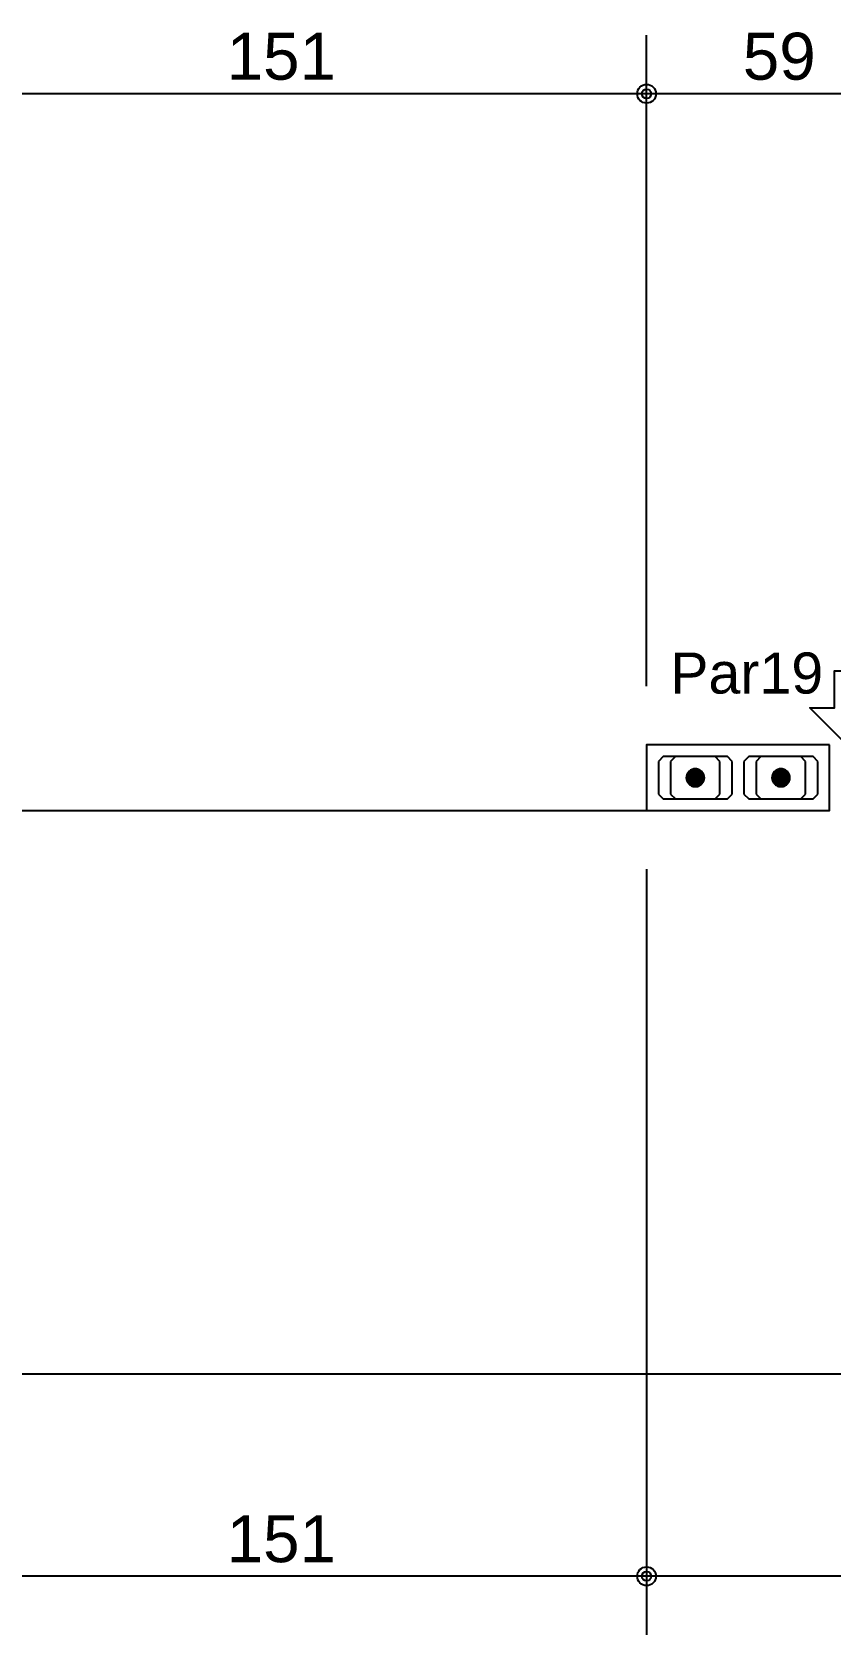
# Model space of a CAD drawing. Extents: x 0 to 119, y 0 to 84.
# Drawn here: x 31.71 to 35.12, y 38.91 to 45.74 of the extents above; entities that cross this region are included whole.
import ezdxf

# ---------------------------------------------------------------- set-up
doc = ezdxf.new("R2010")
doc.units = 0
doc.header["$MEASUREMENT"] = 0
doc.linetypes.add('ESTILO_TQS_0005', pattern=[0.4, 0.3, -0.1])
for name, color, linetype in [('27', 250, 'CONTINUOUS'), ('3', 7, 'CONTINUOUS'), ('35', 255, 'CONTINUOUS')]:
    doc.layers.add(name, color=color, linetype=linetype)
doc.styles.add('TQS_ARIAL', font='arial.ttf')

msp = doc.modelspace()

# ---------------------------------------------------------------- linework, layer by layer
at = {"layer": '27', "color": 250, "linetype": 'ESTILO_TQS_0005'}
for points in [[(34.69866, 42.63668), (34.67866, 42.65668), (34.40366, 42.65668), (34.38366, 42.63668), (34.38366, 42.49668), (34.40366, 42.47668), (34.67866, 42.47668), (34.69866, 42.49668), (34.69866, 42.63668)], [(35.06366, 42.63668), (35.04366, 42.65668), (34.76866, 42.65668), (34.74866, 42.63668), (34.74866, 42.49668), (34.76866, 42.47668), (35.04366, 42.47668), (35.06366, 42.49668), (35.06366, 42.63668)]]:
    msp.add_lwpolyline(points, dxfattribs=at)
at = {"layer": '3', "color": 7, "linetype": 'Continuous'}
for p, q in [((34.45616, 42.65668), (34.43616, 42.63668)), ((34.43616, 42.63668), (34.43616, 42.49668)), ((34.62616, 42.65668), (34.45616, 42.65668)), ((34.64616, 42.63668), (34.62616, 42.65668)), ((34.64616, 42.49668), (34.64616, 42.63668)), ((34.82116, 42.65668), (34.80116, 42.63668)), ((34.80116, 42.63668), (34.80116, 42.49668)), ((34.99116, 42.65668), (34.82116, 42.65668)), ((35.01116, 42.63668), (34.99116, 42.65668)), ((35.01116, 42.49668), (35.01116, 42.63668)), ((34.43616, 42.49668), (34.45616, 42.47668)), ((34.62616, 42.47668), (34.64616, 42.49668)), ((34.80116, 42.49668), (34.82116, 42.47668)), ((34.99116, 42.47668), (35.01116, 42.49668)), ((34.45616, 42.47668), (34.62616, 42.47668)), ((34.82116, 42.47668), (34.99116, 42.47668))]:
    msp.add_line(p, q, dxfattribs=at)
for points in [[(35.239561, 43.022627), (35.239561, 42.864654), (35.344877, 42.864654), (35.186904, 42.70668), (35.02893, 42.864654), (35.134246, 42.864654), (35.134246, 43.022627), (35.239561, 43.022627)], [(35.11366, 42.70668), (34.33366, 42.70668), (34.33366, 42.42668), (35.11366, 42.42668), (35.11366, 42.70668)], [(34.54176, 42.56668), (34.541757, 42.566619), (34.541748, 42.566559), (34.541732, 42.5665), (34.541711, 42.566443), (34.541685, 42.566389), (34.541652, 42.566337), (34.541615, 42.566289), (34.541573, 42.566245), (34.541527, 42.566206), (34.541477, 42.566171), (34.541424, 42.566141), (34.541368, 42.566117), (34.54131, 42.566099), (34.541251, 42.566087), (34.54119, 42.566081), (34.54113, 42.566081), (34.541069, 42.566087), (34.54101, 42.566099), (34.540952, 42.566117), (34.540896, 42.566141), (34.540843, 42.566171), (34.540793, 42.566206), (34.540747, 42.566245), (34.540705, 42.566289), (34.540668, 42.566337), (34.540635, 42.566389), (34.540609, 42.566443), (34.540588, 42.5665), (34.540572, 42.566559), (34.540563, 42.566619), (34.54056, 42.56668), (34.57896, 42.56668), (34.578766, 42.570504), (34.578186, 42.574289), (34.577226, 42.577996), (34.575897, 42.581587), (34.57421, 42.585024), (34.572185, 42.588274), (34.569841, 42.591302), (34.567203, 42.594077), (34.564298, 42.596571), (34.561155, 42.598759), (34.557807, 42.600617), (34.554288, 42.602127), (34.550635, 42.603273), (34.546884, 42.604044), (34.543075, 42.604431), (34.539245, 42.604431), (34.535436, 42.604044), (34.531685, 42.603273), (34.528032, 42.602127), (34.524513, 42.600617), (34.521165, 42.598759), (34.518022, 42.596571), (34.515117, 42.594077), (34.512479, 42.591302), (34.510135, 42.588274), (34.50811, 42.585024), (34.506423, 42.581587), (34.505094, 42.577996), (34.504134, 42.574289), (34.503554, 42.570504), (34.50336, 42.56668), (34.54176, 42.56668)], [(34.54056, 42.56668), (34.540563, 42.566741), (34.540572, 42.566801), (34.540588, 42.56686), (34.540609, 42.566917), (34.540635, 42.566971), (34.540668, 42.567023), (34.540705, 42.567071), (34.540747, 42.567115), (34.540793, 42.567154), (34.540843, 42.567189), (34.540896, 42.567219), (34.540952, 42.567243), (34.54101, 42.567261), (34.541069, 42.567273), (34.54113, 42.567279), (34.54119, 42.567279), (34.541251, 42.567273), (34.54131, 42.567261), (34.541368, 42.567243), (34.541424, 42.567219), (34.541477, 42.567189), (34.541527, 42.567154), (34.541573, 42.567115), (34.541615, 42.567071), (34.541652, 42.567023), (34.541685, 42.566971), (34.541711, 42.566917), (34.541732, 42.56686), (34.541748, 42.566801), (34.541757, 42.566741), (34.54176, 42.56668), (34.50336, 42.56668), (34.503554, 42.562856), (34.504134, 42.559071), (34.505094, 42.555364), (34.506423, 42.551773), (34.50811, 42.548336), (34.510135, 42.545086), (34.512479, 42.542058), (34.515117, 42.539283), (34.518022, 42.536789), (34.521165, 42.534601), (34.524513, 42.532743), (34.528032, 42.531233), (34.531685, 42.530087), (34.535436, 42.529316), (34.539245, 42.528929), (34.543075, 42.528929), (34.546884, 42.529316), (34.550635, 42.530087), (34.554288, 42.531233), (34.557807, 42.532743), (34.561155, 42.534601), (34.564298, 42.536789), (34.567203, 42.539283), (34.569841, 42.542058), (34.572185, 42.545086), (34.57421, 42.548336), (34.575897, 42.551773), (34.577226, 42.555364), (34.578186, 42.559071), (34.578766, 42.562856), (34.57896, 42.56668), (34.54056, 42.56668)], [(34.90676, 42.56668), (34.906757, 42.566619), (34.906748, 42.566559), (34.906732, 42.5665), (34.906711, 42.566443), (34.906685, 42.566389), (34.906652, 42.566337), (34.906615, 42.566289), (34.906573, 42.566245), (34.906527, 42.566206), (34.906477, 42.566171), (34.906424, 42.566141), (34.906368, 42.566117), (34.90631, 42.566099), (34.906251, 42.566087), (34.90619, 42.566081), (34.90613, 42.566081), (34.906069, 42.566087), (34.90601, 42.566099), (34.905952, 42.566117), (34.905896, 42.566141), (34.905843, 42.566171), (34.905793, 42.566206), (34.905747, 42.566245), (34.905705, 42.566289), (34.905668, 42.566337), (34.905635, 42.566389), (34.905609, 42.566443), (34.905588, 42.5665), (34.905572, 42.566559), (34.905563, 42.566619), (34.90556, 42.56668), (34.94396, 42.56668), (34.943766, 42.570504), (34.943186, 42.574289), (34.942226, 42.577996), (34.940897, 42.581587), (34.93921, 42.585024), (34.937185, 42.588274), (34.934841, 42.591302), (34.932203, 42.594077), (34.929298, 42.596571), (34.926155, 42.598759), (34.922807, 42.600617), (34.919288, 42.602127), (34.915635, 42.603273), (34.911884, 42.604044), (34.908075, 42.604431), (34.904245, 42.604431), (34.900436, 42.604044), (34.896685, 42.603273), (34.893032, 42.602127), (34.889513, 42.600617), (34.886165, 42.598759), (34.883022, 42.596571), (34.880117, 42.594077), (34.877479, 42.591302), (34.875135, 42.588274), (34.87311, 42.585024), (34.871423, 42.581587), (34.870094, 42.577996), (34.869134, 42.574289), (34.868554, 42.570504), (34.86836, 42.56668), (34.90676, 42.56668)], [(34.90556, 42.56668), (34.905563, 42.566741), (34.905572, 42.566801), (34.905588, 42.56686), (34.905609, 42.566917), (34.905635, 42.566971), (34.905668, 42.567023), (34.905705, 42.567071), (34.905747, 42.567115), (34.905793, 42.567154), (34.905843, 42.567189), (34.905896, 42.567219), (34.905952, 42.567243), (34.90601, 42.567261), (34.906069, 42.567273), (34.90613, 42.567279), (34.90619, 42.567279), (34.906251, 42.567273), (34.90631, 42.567261), (34.906368, 42.567243), (34.906424, 42.567219), (34.906477, 42.567189), (34.906527, 42.567154), (34.906573, 42.567115), (34.906615, 42.567071), (34.906652, 42.567023), (34.906685, 42.566971), (34.906711, 42.566917), (34.906732, 42.56686), (34.906748, 42.566801), (34.906757, 42.566741), (34.90676, 42.56668), (34.86836, 42.56668), (34.868554, 42.562856), (34.869134, 42.559071), (34.870094, 42.555364), (34.871423, 42.551773), (34.87311, 42.548336), (34.875135, 42.545086), (34.877479, 42.542058), (34.880117, 42.539283), (34.883022, 42.536789), (34.886165, 42.534601), (34.889513, 42.532743), (34.893032, 42.531233), (34.896685, 42.530087), (34.900436, 42.529316), (34.904245, 42.528929), (34.908075, 42.528929), (34.911884, 42.529316), (34.915635, 42.530087), (34.919288, 42.531233), (34.922807, 42.532743), (34.926155, 42.534601), (34.929298, 42.536789), (34.932203, 42.539283), (34.934841, 42.542058), (34.937185, 42.545086), (34.93921, 42.548336), (34.940897, 42.551773), (34.942226, 42.555364), (34.943186, 42.559071), (34.943766, 42.562856), (34.94396, 42.56668), (34.90556, 42.56668)], [(29.93366, 42.42668), (29.93366, 40.02668), (36.71366, 40.02668), (36.71366, 41.02668)], [(31.31366, 42.42668), (34.33366, 42.42668)]]:
    msp.add_lwpolyline(points, dxfattribs=at)
for centre in [(34.54116, 42.56668), (34.90616, 42.56668)]:
    msp.add_circle(centre, 0.0372, dxfattribs=at)
for points in [[(34.54176, 42.56668), (34.503554, 42.570504), (34.50336, 42.56668)], [(34.54056, 42.56668), (34.50336, 42.56668), (34.503554, 42.562856)], [(34.54176, 42.56668), (34.504134, 42.574289), (34.503554, 42.570504)], [(34.54056, 42.56668), (34.503554, 42.562856), (34.504134, 42.559071)], [(34.54176, 42.56668), (34.505094, 42.577996), (34.504134, 42.574289)], [(34.54056, 42.56668), (34.504134, 42.559071), (34.505094, 42.555364)], [(34.54176, 42.56668), (34.506423, 42.581587), (34.505094, 42.577996)], [(34.54056, 42.56668), (34.505094, 42.555364), (34.506423, 42.551773)], [(34.54176, 42.56668), (34.50811, 42.585024), (34.506423, 42.581587)], [(34.54056, 42.56668), (34.506423, 42.551773), (34.50811, 42.548336)], [(34.54176, 42.56668), (34.510135, 42.588274), (34.50811, 42.585024)], [(34.54056, 42.56668), (34.50811, 42.548336), (34.510135, 42.545086)], [(34.54176, 42.56668), (34.512479, 42.591302), (34.510135, 42.588274)], [(34.54056, 42.56668), (34.510135, 42.545086), (34.512479, 42.542058)], [(34.54176, 42.56668), (34.515117, 42.594077), (34.512479, 42.591302)], [(34.54056, 42.56668), (34.512479, 42.542058), (34.515117, 42.539283)], [(34.54176, 42.56668), (34.518022, 42.596571), (34.515117, 42.594077)], [(34.54056, 42.56668), (34.515117, 42.539283), (34.518022, 42.536789)], [(34.54176, 42.56668), (34.521165, 42.598759), (34.518022, 42.596571)], [(34.54056, 42.56668), (34.518022, 42.536789), (34.521165, 42.534601)], [(34.54176, 42.56668), (34.524513, 42.600617), (34.521165, 42.598759)], [(34.54056, 42.56668), (34.521165, 42.534601), (34.524513, 42.532743)], [(34.54176, 42.56668), (34.528032, 42.602127), (34.524513, 42.600617)], [(34.54056, 42.56668), (34.524513, 42.532743), (34.528032, 42.531233)], [(34.54176, 42.56668), (34.531685, 42.603273), (34.528032, 42.602127)], [(34.54056, 42.56668), (34.528032, 42.531233), (34.531685, 42.530087)], [(34.54176, 42.56668), (34.535436, 42.604044), (34.531685, 42.603273)], [(34.54056, 42.56668), (34.531685, 42.530087), (34.535436, 42.529316)], [(34.54176, 42.56668), (34.539245, 42.604431), (34.535436, 42.604044)], [(34.54056, 42.56668), (34.535436, 42.529316), (34.539245, 42.528929)], [(34.54176, 42.56668), (34.543075, 42.604431), (34.539245, 42.604431)], [(34.54056, 42.56668), (34.539245, 42.528929), (34.543075, 42.528929)], [(34.540793, 42.567154), (34.540588, 42.56686), (34.54056, 42.56668)], [(34.540793, 42.567154), (34.54056, 42.56668), (34.54056, 42.56668)], [(34.540793, 42.567154), (34.54056, 42.56668), (34.54056, 42.56668)], [(34.540793, 42.567154), (34.54056, 42.56668), (34.54056, 42.56668)], [(34.540793, 42.567154), (34.54056, 42.56668), (34.54056, 42.56668)], [(34.540793, 42.567154), (34.54056, 42.56668), (34.54056, 42.56668)], [(34.540793, 42.567154), (34.54056, 42.56668), (34.54056, 42.56668)], [(34.540793, 42.567154), (34.54056, 42.56668), (34.54056, 42.56668)], [(34.540793, 42.567154), (34.54056, 42.56668), (34.54056, 42.56668)], [(34.540793, 42.567154), (34.54056, 42.56668), (34.54056, 42.56668)], [(34.540793, 42.567154), (34.54056, 42.56668), (34.54056, 42.56668)], [(34.540793, 42.567154), (34.54056, 42.56668), (34.54056, 42.56668)], [(34.540793, 42.567154), (34.54056, 42.56668), (34.54056, 42.56668)], [(34.540793, 42.567154), (34.54056, 42.56668), (34.54056, 42.56668)], [(34.540793, 42.567154), (34.54056, 42.56668), (34.54056, 42.56668)], [(34.540793, 42.567154), (34.54056, 42.56668), (34.54056, 42.56668)], [(34.540793, 42.567154), (34.54056, 42.56668), (34.54056, 42.56668)], [(34.540793, 42.567154), (34.54056, 42.56668), (34.54056, 42.56668)], [(34.540793, 42.567154), (34.54056, 42.56668), (34.54056, 42.56668)], [(34.540793, 42.567154), (34.54056, 42.56668), (34.54056, 42.56668)], [(34.540793, 42.567154), (34.54056, 42.56668), (34.54056, 42.56668)], [(34.540793, 42.567154), (34.54056, 42.56668), (34.54056, 42.56668)], [(34.540793, 42.567154), (34.54056, 42.56668), (34.54056, 42.56668)], [(34.54056, 42.56668), (34.543075, 42.528929), (34.57896, 42.56668)], [(34.540793, 42.567154), (34.540635, 42.566971), (34.540588, 42.56686)], [(34.540793, 42.567154), (34.540668, 42.567023), (34.540635, 42.566971)], [(34.540793, 42.567154), (34.540705, 42.567071), (34.540668, 42.567023)], [(34.540793, 42.567154), (34.540747, 42.567115), (34.540705, 42.567071)], [(34.540793, 42.567154), (34.540793, 42.567154), (34.540747, 42.567115)], [(34.540793, 42.567154), (34.540747, 42.567115), (34.540747, 42.567115)], [(34.540793, 42.567154), (34.540793, 42.567154), (34.540793, 42.567154)], [(34.54176, 42.56668), (34.541527, 42.566206), (34.541527, 42.566206)], [(34.54176, 42.56668), (34.541527, 42.566206), (34.541527, 42.566206)], [(34.54176, 42.56668), (34.541527, 42.566206), (34.541573, 42.566245)], [(34.54176, 42.56668), (34.541573, 42.566245), (34.541573, 42.566245)], [(34.54176, 42.56668), (34.541573, 42.566245), (34.541615, 42.566289)], [(34.54176, 42.56668), (34.541615, 42.566289), (34.541652, 42.566337)], [(34.54176, 42.56668), (34.541652, 42.566337), (34.541685, 42.566389)], [(34.54176, 42.56668), (34.541685, 42.566389), (34.541732, 42.5665)], [(34.54176, 42.56668), (34.541732, 42.5665), (34.54176, 42.56668)], [(34.57896, 42.56668), (34.543075, 42.604431), (34.54176, 42.56668)], [(34.54176, 42.56668), (34.54176, 42.56668), (34.54176, 42.56668)], [(34.54176, 42.56668), (34.54176, 42.56668), (34.54176, 42.56668)], [(34.54176, 42.56668), (34.54176, 42.56668), (34.54176, 42.56668)], [(34.54176, 42.56668), (34.54176, 42.56668), (34.54176, 42.56668)], [(34.54176, 42.56668), (34.54176, 42.56668), (34.54176, 42.56668)], [(34.54176, 42.56668), (34.54176, 42.56668), (34.54176, 42.56668)], [(34.54176, 42.56668), (34.54176, 42.56668), (34.54176, 42.56668)], [(34.54176, 42.56668), (34.54176, 42.56668), (34.54176, 42.56668)], [(34.54176, 42.56668), (34.54176, 42.56668), (34.54176, 42.56668)], [(34.54176, 42.56668), (34.54176, 42.56668), (34.54176, 42.56668)], [(34.54176, 42.56668), (34.54176, 42.56668), (34.54176, 42.56668)], [(34.54176, 42.56668), (34.54176, 42.56668), (34.54176, 42.56668)], [(34.54176, 42.56668), (34.54176, 42.56668), (34.54176, 42.56668)], [(34.54176, 42.56668), (34.54176, 42.56668), (34.54176, 42.56668)], [(34.54176, 42.56668), (34.54176, 42.56668), (34.54176, 42.56668)], [(34.54176, 42.56668), (34.54176, 42.56668), (34.54176, 42.56668)], [(34.54176, 42.56668), (34.54176, 42.56668), (34.54176, 42.56668)], [(34.54176, 42.56668), (34.54176, 42.56668), (34.54176, 42.56668)], [(34.54176, 42.56668), (34.54176, 42.56668), (34.54176, 42.56668)], [(34.54176, 42.56668), (34.54176, 42.56668), (34.54176, 42.56668)], [(34.54176, 42.56668), (34.54176, 42.56668), (34.54176, 42.56668)], [(34.57896, 42.56668), (34.546884, 42.604044), (34.543075, 42.604431)], [(34.57896, 42.56668), (34.543075, 42.528929), (34.546884, 42.529316)], [(34.57896, 42.56668), (34.550635, 42.603273), (34.546884, 42.604044)], [(34.57896, 42.56668), (34.546884, 42.529316), (34.550635, 42.530087)], [(34.57896, 42.56668), (34.554288, 42.602127), (34.550635, 42.603273)], [(34.57896, 42.56668), (34.550635, 42.530087), (34.554288, 42.531233)], [(34.57896, 42.56668), (34.557807, 42.600617), (34.554288, 42.602127)], [(34.57896, 42.56668), (34.554288, 42.531233), (34.557807, 42.532743)], [(34.57896, 42.56668), (34.561155, 42.598759), (34.557807, 42.600617)], [(34.57896, 42.56668), (34.557807, 42.532743), (34.561155, 42.534601)], [(34.57896, 42.56668), (34.564298, 42.596571), (34.561155, 42.598759)], [(34.57896, 42.56668), (34.561155, 42.534601), (34.564298, 42.536789)], [(34.57896, 42.56668), (34.567203, 42.594077), (34.564298, 42.596571)], [(34.57896, 42.56668), (34.564298, 42.536789), (34.567203, 42.539283)], [(34.57896, 42.56668), (34.569841, 42.591302), (34.567203, 42.594077)], [(34.57896, 42.56668), (34.567203, 42.539283), (34.569841, 42.542058)], [(34.57896, 42.56668), (34.572185, 42.588274), (34.569841, 42.591302)], [(34.57896, 42.56668), (34.569841, 42.542058), (34.572185, 42.545086)], [(34.57896, 42.56668), (34.57421, 42.585024), (34.572185, 42.588274)], [(34.57896, 42.56668), (34.572185, 42.545086), (34.57421, 42.548336)], [(34.57896, 42.56668), (34.575897, 42.581587), (34.57421, 42.585024)], [(34.57896, 42.56668), (34.57421, 42.548336), (34.575897, 42.551773)], [(34.57896, 42.56668), (34.577226, 42.577996), (34.575897, 42.581587)], [(34.57896, 42.56668), (34.575897, 42.551773), (34.577226, 42.555364)], [(34.57896, 42.56668), (34.578186, 42.574289), (34.577226, 42.577996)], [(34.57896, 42.56668), (34.577226, 42.555364), (34.578186, 42.559071)], [(34.57896, 42.56668), (34.578766, 42.570504), (34.578186, 42.574289)], [(34.57896, 42.56668), (34.578186, 42.559071), (34.578766, 42.562856)], [(34.90676, 42.56668), (34.868554, 42.570504), (34.86836, 42.56668)], [(34.90556, 42.56668), (34.86836, 42.56668), (34.868554, 42.562856)], [(34.90676, 42.56668), (34.869134, 42.574289), (34.868554, 42.570504)], [(34.90556, 42.56668), (34.868554, 42.562856), (34.869134, 42.559071)], [(34.90676, 42.56668), (34.870094, 42.577996), (34.869134, 42.574289)], [(34.90556, 42.56668), (34.869134, 42.559071), (34.870094, 42.555364)], [(34.90676, 42.56668), (34.871423, 42.581587), (34.870094, 42.577996)], [(34.90556, 42.56668), (34.870094, 42.555364), (34.871423, 42.551773)], [(34.90676, 42.56668), (34.87311, 42.585024), (34.871423, 42.581587)], [(34.90556, 42.56668), (34.871423, 42.551773), (34.87311, 42.548336)], [(34.90676, 42.56668), (34.875135, 42.588274), (34.87311, 42.585024)], [(34.90556, 42.56668), (34.87311, 42.548336), (34.875135, 42.545086)], [(34.90676, 42.56668), (34.877479, 42.591302), (34.875135, 42.588274)], [(34.90556, 42.56668), (34.875135, 42.545086), (34.877479, 42.542058)], [(34.90676, 42.56668), (34.880117, 42.594077), (34.877479, 42.591302)], [(34.90556, 42.56668), (34.877479, 42.542058), (34.880117, 42.539283)], [(34.90676, 42.56668), (34.883022, 42.596571), (34.880117, 42.594077)], [(34.90556, 42.56668), (34.880117, 42.539283), (34.883022, 42.536789)], [(34.90676, 42.56668), (34.886165, 42.598759), (34.883022, 42.596571)], [(34.90556, 42.56668), (34.883022, 42.536789), (34.886165, 42.534601)], [(34.90676, 42.56668), (34.889513, 42.600617), (34.886165, 42.598759)], [(34.90556, 42.56668), (34.886165, 42.534601), (34.889513, 42.532743)], [(34.90676, 42.56668), (34.893032, 42.602127), (34.889513, 42.600617)], [(34.90556, 42.56668), (34.889513, 42.532743), (34.893032, 42.531233)], [(34.90676, 42.56668), (34.896685, 42.603273), (34.893032, 42.602127)], [(34.90556, 42.56668), (34.893032, 42.531233), (34.896685, 42.530087)], [(34.90676, 42.56668), (34.900436, 42.604044), (34.896685, 42.603273)], [(34.90556, 42.56668), (34.896685, 42.530087), (34.900436, 42.529316)], [(34.90676, 42.56668), (34.904245, 42.604431), (34.900436, 42.604044)], [(34.90556, 42.56668), (34.900436, 42.529316), (34.904245, 42.528929)], [(34.90676, 42.56668), (34.908075, 42.604431), (34.904245, 42.604431)], [(34.90556, 42.56668), (34.904245, 42.528929), (34.908075, 42.528929)], [(34.905793, 42.567154), (34.905588, 42.56686), (34.90556, 42.56668)], [(34.905793, 42.567154), (34.90556, 42.56668), (34.90556, 42.56668)], [(34.905793, 42.567154), (34.90556, 42.56668), (34.90556, 42.56668)], [(34.905793, 42.567154), (34.90556, 42.56668), (34.90556, 42.56668)], [(34.905793, 42.567154), (34.90556, 42.56668), (34.90556, 42.56668)], [(34.905793, 42.567154), (34.90556, 42.56668), (34.90556, 42.56668)], [(34.905793, 42.567154), (34.90556, 42.56668), (34.90556, 42.56668)], [(34.905793, 42.567154), (34.90556, 42.56668), (34.90556, 42.56668)], [(34.905793, 42.567154), (34.90556, 42.56668), (34.90556, 42.56668)], [(34.905793, 42.567154), (34.90556, 42.56668), (34.90556, 42.56668)], [(34.905793, 42.567154), (34.90556, 42.56668), (34.90556, 42.56668)], [(34.905793, 42.567154), (34.90556, 42.56668), (34.90556, 42.56668)], [(34.905793, 42.567154), (34.90556, 42.56668), (34.90556, 42.56668)], [(34.905793, 42.567154), (34.90556, 42.56668), (34.90556, 42.56668)], [(34.905793, 42.567154), (34.90556, 42.56668), (34.90556, 42.56668)], [(34.905793, 42.567154), (34.90556, 42.56668), (34.90556, 42.56668)], [(34.905793, 42.567154), (34.90556, 42.56668), (34.90556, 42.56668)], [(34.905793, 42.567154), (34.90556, 42.56668), (34.90556, 42.56668)], [(34.905793, 42.567154), (34.90556, 42.56668), (34.90556, 42.56668)], [(34.905793, 42.567154), (34.90556, 42.56668), (34.90556, 42.56668)], [(34.905793, 42.567154), (34.90556, 42.56668), (34.90556, 42.56668)], [(34.905793, 42.567154), (34.90556, 42.56668), (34.90556, 42.56668)], [(34.905793, 42.567154), (34.90556, 42.56668), (34.90556, 42.56668)], [(34.90556, 42.56668), (34.908075, 42.528929), (34.94396, 42.56668)], [(34.905793, 42.567154), (34.905635, 42.566971), (34.905588, 42.56686)], [(34.905793, 42.567154), (34.905668, 42.567023), (34.905635, 42.566971)], [(34.905793, 42.567154), (34.905705, 42.567071), (34.905668, 42.567023)], [(34.905793, 42.567154), (34.905747, 42.567115), (34.905705, 42.567071)], [(34.905793, 42.567154), (34.905793, 42.567154), (34.905747, 42.567115)], [(34.905793, 42.567154), (34.905747, 42.567115), (34.905747, 42.567115)], [(34.905793, 42.567154), (34.905793, 42.567154), (34.905793, 42.567154)], [(34.90676, 42.56668), (34.906527, 42.566206), (34.906527, 42.566206)], [(34.90676, 42.56668), (34.906527, 42.566206), (34.906527, 42.566206)], [(34.90676, 42.56668), (34.906527, 42.566206), (34.906573, 42.566245)], [(34.90676, 42.56668), (34.906573, 42.566245), (34.906573, 42.566245)], [(34.90676, 42.56668), (34.906573, 42.566245), (34.906615, 42.566289)], [(34.90676, 42.56668), (34.906615, 42.566289), (34.906652, 42.566337)], [(34.90676, 42.56668), (34.906652, 42.566337), (34.906685, 42.566389)], [(34.90676, 42.56668), (34.906685, 42.566389), (34.906732, 42.5665)], [(34.90676, 42.56668), (34.906732, 42.5665), (34.90676, 42.56668)], [(34.94396, 42.56668), (34.908075, 42.604431), (34.90676, 42.56668)], [(34.90676, 42.56668), (34.90676, 42.56668), (34.90676, 42.56668)], [(34.90676, 42.56668), (34.90676, 42.56668), (34.90676, 42.56668)], [(34.90676, 42.56668), (34.90676, 42.56668), (34.90676, 42.56668)], [(34.90676, 42.56668), (34.90676, 42.56668), (34.90676, 42.56668)], [(34.90676, 42.56668), (34.90676, 42.56668), (34.90676, 42.56668)], [(34.90676, 42.56668), (34.90676, 42.56668), (34.90676, 42.56668)], [(34.90676, 42.56668), (34.90676, 42.56668), (34.90676, 42.56668)], [(34.90676, 42.56668), (34.90676, 42.56668), (34.90676, 42.56668)], [(34.90676, 42.56668), (34.90676, 42.56668), (34.90676, 42.56668)], [(34.90676, 42.56668), (34.90676, 42.56668), (34.90676, 42.56668)], [(34.90676, 42.56668), (34.90676, 42.56668), (34.90676, 42.56668)], [(34.90676, 42.56668), (34.90676, 42.56668), (34.90676, 42.56668)], [(34.90676, 42.56668), (34.90676, 42.56668), (34.90676, 42.56668)], [(34.90676, 42.56668), (34.90676, 42.56668), (34.90676, 42.56668)], [(34.90676, 42.56668), (34.90676, 42.56668), (34.90676, 42.56668)], [(34.90676, 42.56668), (34.90676, 42.56668), (34.90676, 42.56668)], [(34.90676, 42.56668), (34.90676, 42.56668), (34.90676, 42.56668)], [(34.90676, 42.56668), (34.90676, 42.56668), (34.90676, 42.56668)], [(34.90676, 42.56668), (34.90676, 42.56668), (34.90676, 42.56668)], [(34.90676, 42.56668), (34.90676, 42.56668), (34.90676, 42.56668)], [(34.90676, 42.56668), (34.90676, 42.56668), (34.90676, 42.56668)], [(34.94396, 42.56668), (34.911884, 42.604044), (34.908075, 42.604431)], [(34.94396, 42.56668), (34.908075, 42.528929), (34.911884, 42.529316)], [(34.94396, 42.56668), (34.915635, 42.603273), (34.911884, 42.604044)], [(34.94396, 42.56668), (34.911884, 42.529316), (34.915635, 42.530087)], [(34.94396, 42.56668), (34.919288, 42.602127), (34.915635, 42.603273)], [(34.94396, 42.56668), (34.915635, 42.530087), (34.919288, 42.531233)], [(34.94396, 42.56668), (34.922807, 42.600617), (34.919288, 42.602127)], [(34.94396, 42.56668), (34.919288, 42.531233), (34.922807, 42.532743)], [(34.94396, 42.56668), (34.926155, 42.598759), (34.922807, 42.600617)], [(34.94396, 42.56668), (34.922807, 42.532743), (34.926155, 42.534601)], [(34.94396, 42.56668), (34.929298, 42.596571), (34.926155, 42.598759)], [(34.94396, 42.56668), (34.926155, 42.534601), (34.929298, 42.536789)], [(34.94396, 42.56668), (34.932203, 42.594077), (34.929298, 42.596571)], [(34.94396, 42.56668), (34.929298, 42.536789), (34.932203, 42.539283)], [(34.94396, 42.56668), (34.934841, 42.591302), (34.932203, 42.594077)], [(34.94396, 42.56668), (34.932203, 42.539283), (34.934841, 42.542058)], [(34.94396, 42.56668), (34.937185, 42.588274), (34.934841, 42.591302)], [(34.94396, 42.56668), (34.934841, 42.542058), (34.937185, 42.545086)], [(34.94396, 42.56668), (34.93921, 42.585024), (34.937185, 42.588274)], [(34.94396, 42.56668), (34.937185, 42.545086), (34.93921, 42.548336)], [(34.94396, 42.56668), (34.940897, 42.581587), (34.93921, 42.585024)], [(34.94396, 42.56668), (34.93921, 42.548336), (34.940897, 42.551773)], [(34.94396, 42.56668), (34.942226, 42.577996), (34.940897, 42.581587)], [(34.94396, 42.56668), (34.940897, 42.551773), (34.942226, 42.555364)], [(34.94396, 42.56668), (34.943186, 42.574289), (34.942226, 42.577996)], [(34.94396, 42.56668), (34.942226, 42.555364), (34.943186, 42.559071)], [(34.94396, 42.56668), (34.943766, 42.570504), (34.943186, 42.574289)], [(34.94396, 42.56668), (34.943186, 42.559071), (34.943766, 42.562856)]]:
    msp.add_solid(points, dxfattribs=at)
at = {"layer": '35', "color": 255, "linetype": 'Continuous'}
for p, q in [((34.33366, 42.95668), (34.33366, 45.731356)), ((34.33366, 42.95668), (34.33366, 45.731356)), ((34.58366, 45.481356), (31.06366, 45.481356)), ((35.76366, 45.481356), (34.08366, 45.481356)), ((34.33366, 42.70668), (34.33366, 42.70668)), ((34.33366, 42.70668), (34.33366, 42.70668)), ((34.33366, 42.42668), (34.33366, 42.42668)), ((34.33366, 42.42668), (34.33366, 42.42668)), ((34.33366, 42.17668), (34.33366, 38.914008)), ((34.33366, 42.17668), (34.33366, 38.914008)), ((34.58366, 39.164008), (31.06366, 39.164008)), ((36.68366, 39.164008), (34.08366, 39.164008))]:
    msp.add_line(p, q, dxfattribs=at)
for centre, radius in [((34.33366, 45.481356), 0.04), ((34.33366, 45.481356), 0.04), ((34.33366, 45.481356), 0.02), ((34.33366, 45.481356), 0.02), ((34.33366, 39.164008), 0.04), ((34.33366, 39.164008), 0.04), ((34.33366, 39.164008), 0.02), ((34.33366, 39.164008), 0.02)]:
    msp.add_circle(centre, radius, dxfattribs=at)

# ---------------------------------------------------------------- texts
at = {"layer": '3', "color": 7, "linetype": 'Continuous', "style": 'TQS_ARIAL'}
msp.add_text('Par19', height=0.175, dxfattribs=at).set_placement((34.434042, 42.92543))
at = {"layer": '35', "color": 255, "linetype": 'Continuous', "style": 'TQS_ARIAL'}
for s, p in [('151', (32.54366, 45.541356)), ('59', (34.74366, 45.541356)), ('151', (32.54366, 39.224008))]:
    msp.add_text(s, height=0.2, dxfattribs=at).set_placement(p)

doc.saveas('drawing.dxf')
